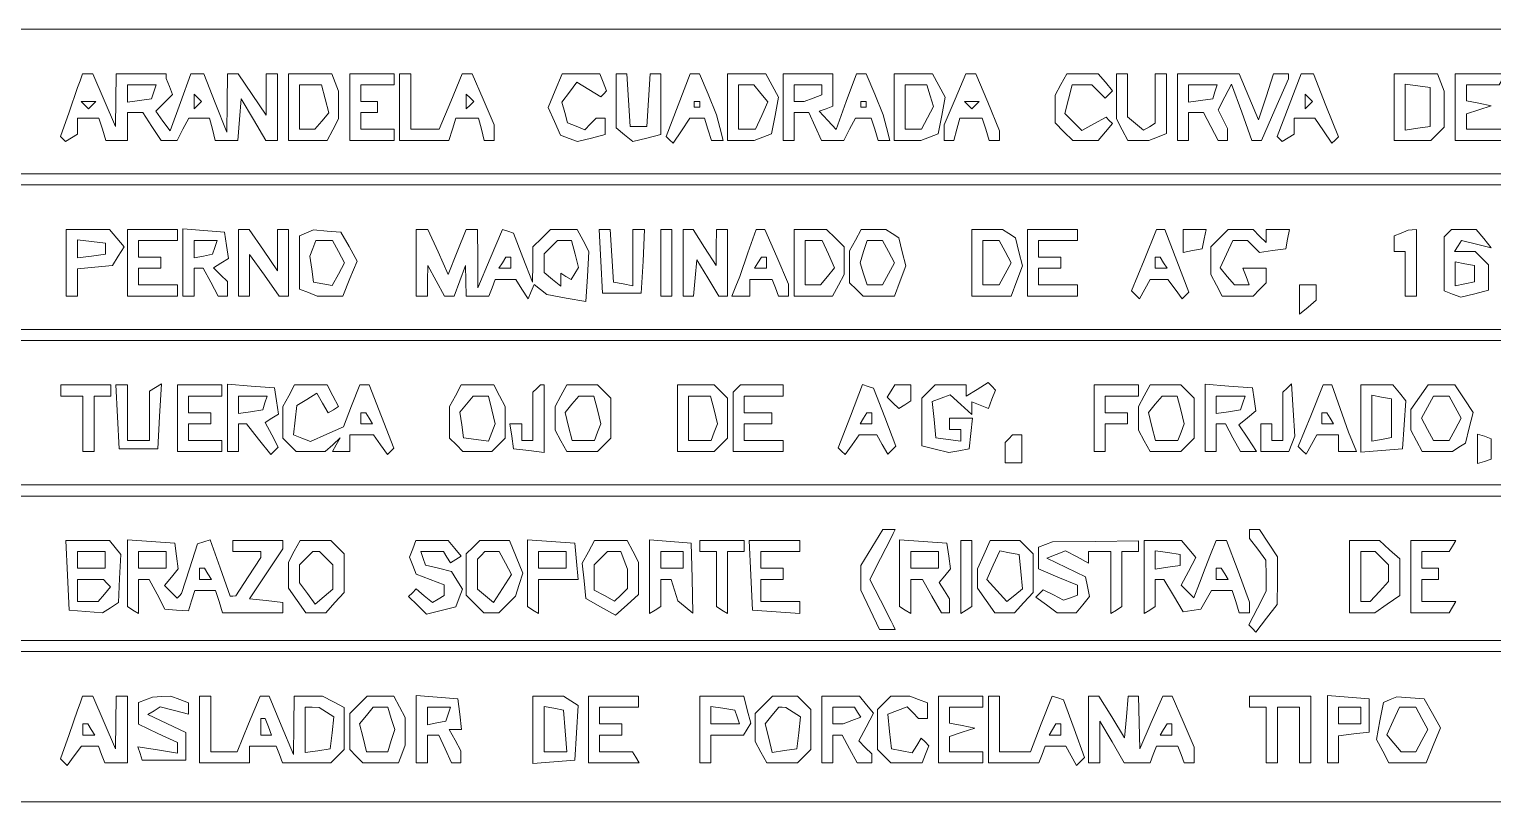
# Paper-space layout 'AN-05-DGE-020' of a CAD drawing. Header units: metres, sheet in millimetres. Extents: x 12 to 193, y 4 to 291.
# Drawn here: x 63.05 to 96.16, y 89.41 to 106.88 of the extents above; entities that cross this region are included whole.
import ezdxf

# ---------------------------------------------------------------- set-up
doc = ezdxf.new("R2010")
doc.units = ezdxf.units.M
doc.layers.add('DGE_CONTORNOS', color=7, linetype='Continuous', lineweight=0)
doc.layers.add('DGE_DATOS', color=7, linetype='Continuous', lineweight=0)

# ---------------------------------------------------------------- blocks, each defined once
blk = doc.blocks.new('LP_REF_DGE_MT_020')
at = {"layer": 'DGE_CONTORNOS'}
for points in [[(180.022, 105.244), (180.022, 103.61), (120.699, 103.61), (61.377, 103.61), (61.377, 105.244), (61.377, 106.878), (120.699, 106.878), (180.022, 106.878)], [(64.203, 105.715), (64.146, 105.558), (63.954, 105.004), (63.762, 104.451), (63.818, 104.395), (63.874, 104.339), (64.008, 104.422), (64.142, 104.505), (64.142, 104.686), (64.142, 104.867), (64.385, 104.867), (64.628, 104.867), (64.708, 104.615), (64.787, 104.364), (65.03, 104.364), (65.273, 104.364), (65.273, 104.678), (65.273, 104.993), (65.447, 104.993), (65.621, 104.993), (65.827, 104.678), (66.033, 104.364), (66.214, 104.364), (66.396, 104.364), (66.53, 104.615), (66.665, 104.867), (66.897, 104.867), (67.129, 104.867), (67.195, 104.615), (67.261, 104.364), (67.516, 104.364), (67.772, 104.364), (67.811, 104.835), (67.85, 105.307), (68.128, 104.835), (68.407, 104.364), (68.537, 104.364), (68.667, 104.364), (68.667, 105.118), (68.667, 105.872), (68.541, 105.872), (68.415, 105.872), (68.415, 105.403), (68.415, 104.934), (68.097, 105.403), (67.778, 105.872), (67.657, 105.872), (67.535, 105.872), (67.527, 105.212), (67.519, 104.553), (67.259, 105.212), (66.999, 105.872), (66.852, 105.872), (66.705, 105.872), (66.473, 105.225), (66.24, 104.578), (66.077, 104.801), (65.914, 105.023), (66.104, 105.213), (66.293, 105.402), (66.223, 105.585), (66.153, 105.767), (66.153, 105.82), (66.153, 105.872), (65.587, 105.872), (65.022, 105.872), (65.012, 105.275), (65.001, 104.678), (64.745, 105.275), (64.488, 105.872), (64.374, 105.872), (64.26, 105.872)], [(65.871, 105.464), (65.819, 105.307), (65.546, 105.267), (65.273, 105.226), (65.273, 105.424), (65.273, 105.621), (65.598, 105.621), (65.923, 105.621)], [(68.918, 105.118), (68.918, 104.364), (69.353, 104.364), (69.789, 104.364), (69.919, 104.607), (70.049, 104.85), (70.049, 105.162), (70.049, 105.475), (69.973, 105.673), (69.897, 105.872), (69.407, 105.872), (68.918, 105.872)], [(69.747, 105.305), (69.826, 104.989), (69.671, 104.802), (69.516, 104.615), (69.343, 104.615), (69.169, 104.615), (69.169, 105.118), (69.169, 105.621), (69.418, 105.621), (69.667, 105.621)], [(70.301, 105.118), (70.301, 104.364), (70.803, 104.364), (71.306, 104.364), (71.306, 104.49), (71.306, 104.615), (70.929, 104.615), (70.552, 104.615), (70.552, 104.804), (70.552, 104.993), (70.74, 104.993), (70.929, 104.993), (70.929, 105.118), (70.929, 105.244), (70.74, 105.244), (70.552, 105.244), (70.552, 105.432), (70.552, 105.621), (70.929, 105.621), (71.306, 105.621), (71.306, 105.747), (71.306, 105.872), (70.803, 105.872), (70.301, 105.872)], [(71.432, 105.118), (71.432, 104.364), (71.989, 104.364), (72.546, 104.364), (72.626, 104.615), (72.705, 104.867), (72.96, 104.867), (73.215, 104.867), (73.28, 104.615), (73.346, 104.364), (73.457, 104.364), (73.568, 104.364), (73.568, 104.542), (73.568, 104.72), (73.321, 105.296), (73.074, 105.872), (72.961, 105.872), (72.848, 105.872), (72.587, 105.244), (72.325, 104.615), (72.004, 104.615), (71.683, 104.615), (71.683, 105.244), (71.683, 105.872), (71.557, 105.872), (71.432, 105.872)], [(74.948, 105.49), (74.79, 105.107), (74.932, 104.795), (75.074, 104.483), (75.264, 104.41), (75.454, 104.337), (75.768, 104.416), (76.082, 104.495), (76.082, 104.681), (76.082, 104.867), (75.981, 104.867), (75.881, 104.867), (75.751, 104.737), (75.621, 104.607), (75.424, 104.683), (75.227, 104.759), (75.165, 104.995), (75.103, 105.232), (75.271, 105.458), (75.438, 105.684), (75.709, 105.518), (75.981, 105.352), (76.047, 105.418), (76.113, 105.484), (76.039, 105.678), (75.964, 105.872), (75.536, 105.872), (75.107, 105.872)], [(76.333, 105.259), (76.333, 104.646), (76.52, 104.491), (76.707, 104.336), (77.023, 104.415), (77.339, 104.495), (77.339, 105.183), (77.339, 105.872), (77.22, 105.872), (77.101, 105.872), (77.063, 105.275), (77.025, 104.678), (76.836, 104.678), (76.648, 104.678), (76.609, 105.275), (76.571, 105.872), (76.452, 105.872), (76.333, 105.872)], [(77.731, 105.163), (77.459, 104.453), (77.538, 104.377), (77.618, 104.301), (77.808, 104.584), (77.998, 104.867), (78.163, 104.867), (78.327, 104.867), (78.407, 104.615), (78.487, 104.364), (78.618, 104.364), (78.749, 104.364), (78.676, 104.654), (78.603, 104.944), (78.409, 105.408), (78.215, 105.872), (78.109, 105.872), (78.002, 105.872)], [(78.847, 105.118), (78.847, 104.364), (79.151, 104.364), (79.455, 104.364), (79.65, 104.439), (79.846, 104.514), (79.923, 104.929), (80.001, 105.343), (79.86, 105.608), (79.718, 105.872), (79.282, 105.872), (78.847, 105.872)], [(79.604, 105.429), (79.764, 105.236), (79.622, 104.926), (79.481, 104.615), (79.29, 104.615), (79.098, 104.615), (79.098, 105.118), (79.098, 105.621), (79.271, 105.621), (79.445, 105.621)], [(80.104, 105.118), (80.104, 104.364), (80.229, 104.364), (80.355, 104.364), (80.355, 104.678), (80.355, 104.993), (80.524, 104.993), (80.692, 104.993), (80.835, 104.678), (80.978, 104.364), (81.228, 104.364), (81.477, 104.364), (81.612, 104.615), (81.747, 104.867), (81.922, 104.867), (82.098, 104.867), (82.178, 104.615), (82.257, 104.364), (82.388, 104.364), (82.519, 104.364), (82.446, 104.654), (82.373, 104.944), (82.18, 105.408), (81.986, 105.872), (81.874, 105.872), (81.763, 105.872), (81.536, 105.242), (81.31, 104.612), (81.115, 104.818), (80.921, 105.023), (81.078, 105.081), (81.235, 105.139), (81.235, 105.506), (81.235, 105.872), (80.669, 105.872), (80.104, 105.872)], [(80.984, 105.509), (80.984, 105.396), (80.785, 105.32), (80.586, 105.244), (80.471, 105.244), (80.355, 105.244), (80.355, 105.432), (80.355, 105.621), (80.669, 105.621), (80.984, 105.621)], [(82.617, 105.118), (82.617, 104.364), (82.921, 104.364), (83.225, 104.364), (83.421, 104.439), (83.616, 104.514), (83.694, 104.929), (83.772, 105.343), (83.63, 105.608), (83.488, 105.872), (83.053, 105.872), (82.617, 105.872)], [(83.433, 105.374), (83.511, 105.128), (83.374, 104.872), (83.237, 104.615), (83.053, 104.615), (82.869, 104.615), (82.869, 105.118), (82.869, 105.621), (83.112, 105.621), (83.355, 105.621)], [(83.996, 105.296), (83.749, 104.72), (83.749, 104.542), (83.749, 104.364), (83.86, 104.364), (83.971, 104.364), (84.036, 104.615), (84.102, 104.867), (84.357, 104.867), (84.611, 104.867), (84.691, 104.615), (84.771, 104.364), (84.888, 104.364), (85.005, 104.364), (85.005, 104.473), (85.005, 104.582), (84.737, 105.227), (84.469, 105.872), (84.356, 105.872), (84.242, 105.872)], [(86.392, 105.629), (86.262, 105.386), (86.262, 105.073), (86.262, 104.759), (86.46, 104.562), (86.657, 104.364), (86.947, 104.364), (87.237, 104.364), (87.396, 104.556), (87.555, 104.747), (87.485, 104.817), (87.415, 104.887), (87.138, 104.739), (86.861, 104.591), (86.671, 104.781), (86.481, 104.971), (86.563, 105.296), (86.644, 105.621), (86.868, 105.621), (87.092, 105.621), (87.24, 105.472), (87.389, 105.323), (87.472, 105.406), (87.555, 105.489), (87.396, 105.681), (87.237, 105.872), (86.88, 105.872), (86.522, 105.872)], [(87.645, 105.361), (87.645, 104.85), (87.775, 104.607), (87.905, 104.364), (88.142, 104.364), (88.378, 104.364), (88.577, 104.44), (88.776, 104.517), (88.776, 105.194), (88.776, 105.872), (88.65, 105.872), (88.525, 105.872), (88.525, 105.314), (88.525, 104.756), (88.393, 104.675), (88.262, 104.594), (88.079, 104.746), (87.896, 104.898), (87.896, 105.385), (87.896, 105.872), (87.77, 105.872), (87.645, 105.872)], [(89.027, 105.118), (89.027, 104.364), (89.153, 104.364), (89.279, 104.364), (89.279, 104.678), (89.279, 104.993), (89.446, 104.993), (89.613, 104.993), (89.781, 104.678), (89.95, 104.364), (90.054, 104.364), (90.158, 104.364), (90.158, 104.498), (90.158, 104.632), (90.053, 104.844), (89.947, 105.055), (90.1, 105.347), (90.253, 105.638), (90.482, 105.001), (90.711, 104.364), (90.819, 104.364), (90.926, 104.364), (91.234, 105.059), (91.541, 105.754), (91.541, 105.813), (91.541, 105.872), (91.373, 105.872), (91.204, 105.872), (91.033, 105.353), (90.861, 104.833), (90.641, 105.353), (90.42, 105.872), (89.724, 105.872), (89.027, 105.872)], [(89.876, 105.464), (89.825, 105.307), (89.552, 105.267), (89.279, 105.226), (89.279, 105.424), (89.279, 105.621), (89.603, 105.621), (89.928, 105.621)], [(91.556, 105.163), (91.284, 104.453), (91.341, 104.396), (91.399, 104.339), (91.533, 104.422), (91.667, 104.505), (91.667, 104.686), (91.667, 104.867), (91.903, 104.867), (92.139, 104.867), (92.329, 104.584), (92.519, 104.301), (92.593, 104.372), (92.667, 104.443), (92.387, 105.157), (92.107, 105.872), (91.967, 105.872), (91.827, 105.872)], [(93.929, 105.118), (93.929, 104.364), (94.344, 104.364), (94.758, 104.364), (94.909, 104.515), (95.06, 104.666), (95.06, 105.07), (95.06, 105.475), (94.984, 105.673), (94.907, 105.872), (94.418, 105.872), (93.929, 105.872)], [(94.746, 105.118), (94.746, 104.678), (94.463, 104.638), (94.18, 104.598), (94.18, 105.118), (94.18, 105.638), (94.463, 105.598), (94.746, 105.558)], [(95.311, 105.118), (95.311, 104.364), (95.877, 104.364), (96.443, 104.364), (96.443, 104.49), (96.443, 104.615), (96.003, 104.615), (95.563, 104.615), (95.563, 104.789), (95.563, 104.963), (95.846, 105.057), (96.128, 105.15), (95.846, 105.206), (95.563, 105.261), (95.563, 105.441), (95.563, 105.621), (95.932, 105.621), (96.302, 105.621), (96.38, 105.747), (96.457, 105.872), (95.884, 105.872), (95.311, 105.872)], [(66.865, 105.16), (66.781, 105.076), (66.781, 105.244), (66.781, 105.411), (66.865, 105.328), (66.949, 105.244)], [(73.024, 105.16), (72.94, 105.076), (72.94, 105.244), (72.94, 105.411), (73.024, 105.328), (73.107, 105.244)], [(92.002, 105.16), (91.918, 105.076), (91.918, 105.244), (91.918, 105.411), (92.002, 105.328), (92.086, 105.244)], [(64.477, 105.16), (64.393, 105.076), (64.31, 105.16), (64.226, 105.244), (64.393, 105.244), (64.561, 105.244)], [(78.219, 105.181), (78.219, 105.118), (78.156, 105.118), (78.093, 105.118), (78.093, 105.181), (78.093, 105.244), (78.156, 105.244), (78.219, 105.244)], [(81.989, 105.181), (81.989, 105.118), (81.926, 105.118), (81.863, 105.118), (81.863, 105.181), (81.863, 105.244), (81.926, 105.244), (81.989, 105.244)], [(84.461, 105.16), (84.377, 105.076), (84.293, 105.16), (84.209, 105.244), (84.377, 105.244), (84.545, 105.244)], [(180.022, 101.725), (180.022, 100.091), (120.699, 100.091), (61.377, 100.091), (61.377, 101.725), (61.377, 103.359), (120.699, 103.359), (180.022, 103.359)], [(63.891, 101.599), (63.891, 100.845), (64.016, 100.845), (64.142, 100.845), (64.142, 101.151), (64.142, 101.458), (64.538, 101.497), (64.934, 101.536), (65.065, 101.746), (65.196, 101.955), (65.031, 102.154), (64.865, 102.353), (64.378, 102.353), (63.891, 102.353)], [(65.273, 101.599), (65.273, 100.845), (65.839, 100.845), (66.404, 100.845), (66.404, 100.971), (66.404, 101.096), (65.964, 101.096), (65.525, 101.096), (65.525, 101.285), (65.525, 101.473), (65.776, 101.473), (66.027, 101.473), (66.027, 101.599), (66.027, 101.725), (65.776, 101.725), (65.525, 101.725), (65.525, 101.913), (65.525, 102.102), (65.964, 102.102), (66.404, 102.102), (66.404, 102.228), (66.404, 102.353), (65.839, 102.353), (65.273, 102.353)], [(66.53, 101.607), (66.53, 100.845), (66.656, 100.845), (66.781, 100.845), (66.781, 101.159), (66.781, 101.473), (66.886, 101.473), (66.99, 101.473), (67.158, 101.159), (67.327, 100.845), (67.431, 100.845), (67.535, 100.845), (67.535, 101.008), (67.535, 101.172), (67.379, 101.328), (67.223, 101.484), (67.39, 101.587), (67.557, 101.69), (67.515, 101.99), (67.473, 102.29), (67.001, 102.329), (66.53, 102.368)], [(67.787, 101.599), (67.787, 100.845), (67.913, 100.845), (68.038, 100.845), (68.038, 101.315), (68.038, 101.785), (68.373, 101.315), (68.707, 100.845), (68.812, 100.845), (68.918, 100.845), (68.918, 101.599), (68.918, 102.353), (68.792, 102.353), (68.667, 102.353), (68.667, 101.884), (68.667, 101.415), (68.348, 101.884), (68.029, 102.353), (67.908, 102.353), (67.787, 102.353)], [(69.326, 102.273), (69.169, 102.207), (69.169, 101.602), (69.169, 100.998), (69.368, 100.921), (69.567, 100.845), (69.856, 100.845), (70.144, 100.845), (70.308, 101.239), (70.471, 101.634), (70.288, 101.962), (70.104, 102.29), (69.794, 102.315), (69.484, 102.339)], [(71.809, 101.599), (71.809, 100.845), (71.934, 100.845), (72.06, 100.845), (72.065, 101.191), (72.07, 101.536), (72.258, 101.191), (72.445, 100.845), (72.556, 100.845), (72.668, 100.845), (72.794, 101.191), (72.92, 101.536), (72.93, 101.191), (72.94, 100.845), (73.195, 100.845), (73.45, 100.845), (73.523, 101.034), (73.595, 101.222), (73.827, 101.222), (74.059, 101.222), (74.198, 101.002), (74.337, 100.782), (74.405, 100.945), (74.473, 101.107), (74.617, 100.992), (74.762, 100.878), (75.202, 100.799), (75.642, 100.72), (75.678, 101.284), (75.715, 101.849), (75.58, 102.101), (75.445, 102.353), (75.144, 102.353), (74.843, 102.353), (74.646, 102.156), (74.448, 101.958), (74.441, 101.559), (74.434, 101.159), (74.221, 101.714), (74.008, 102.27), (73.882, 102.311), (73.757, 102.353), (73.481, 101.693), (73.204, 101.034), (73.198, 101.693), (73.191, 102.353), (73.065, 102.353), (72.938, 102.353), (72.734, 101.843), (72.529, 101.332), (72.301, 101.843), (72.072, 102.353), (71.941, 102.353), (71.809, 102.353)], [(75.981, 101.631), (76.019, 100.908), (76.459, 100.908), (76.899, 100.908), (76.937, 101.631), (76.974, 102.353), (76.842, 102.353), (76.71, 102.353), (76.71, 101.716), (76.71, 101.078), (76.49, 101.12), (76.27, 101.162), (76.232, 101.757), (76.194, 102.353), (76.069, 102.353), (75.944, 102.353)], [(77.339, 101.599), (77.339, 100.845), (77.464, 100.845), (77.59, 100.845), (77.59, 101.599), (77.59, 102.353), (77.464, 102.353), (77.339, 102.353)], [(77.842, 101.599), (77.842, 100.845), (77.959, 100.845), (78.077, 100.845), (78.116, 101.254), (78.156, 101.662), (78.403, 101.254), (78.65, 100.845), (78.748, 100.845), (78.847, 100.845), (78.847, 101.599), (78.847, 102.353), (78.721, 102.353), (78.596, 102.353), (78.593, 101.945), (78.591, 101.536), (78.33, 101.945), (78.068, 102.353), (77.955, 102.353), (77.842, 102.353)], [(79.312, 101.819), (79.125, 101.285), (79.035, 101.065), (78.946, 100.845), (79.148, 100.845), (79.35, 100.845), (79.35, 101.034), (79.35, 101.222), (79.605, 101.222), (79.86, 101.222), (79.933, 101.034), (80.005, 100.845), (80.117, 100.845), (80.229, 100.845), (80.229, 100.979), (80.229, 101.113), (79.963, 101.733), (79.696, 102.353), (79.597, 102.353), (79.499, 102.353)], [(80.355, 101.599), (80.355, 100.845), (80.791, 100.845), (81.226, 100.845), (81.356, 101.088), (81.486, 101.331), (81.486, 101.645), (81.486, 101.958), (81.289, 102.156), (81.091, 102.353), (80.723, 102.353), (80.355, 102.353)], [(81.742, 102.11), (81.612, 101.867), (81.612, 101.507), (81.612, 101.147), (81.763, 100.996), (81.914, 100.845), (82.269, 100.845), (82.624, 100.845), (82.753, 101.186), (82.883, 101.527), (82.803, 101.844), (82.723, 102.162), (82.576, 102.256), (82.429, 102.349), (82.151, 102.351), (81.872, 102.353)], [(84.377, 101.599), (84.377, 100.845), (84.82, 100.845), (85.263, 100.845), (85.393, 101.186), (85.522, 101.527), (85.442, 101.844), (85.363, 102.162), (85.215, 102.256), (85.068, 102.349), (84.723, 102.351), (84.377, 102.353)], [(85.634, 101.599), (85.634, 100.845), (86.199, 100.845), (86.765, 100.845), (86.765, 100.971), (86.765, 101.096), (86.325, 101.096), (85.885, 101.096), (85.885, 101.285), (85.885, 101.473), (86.137, 101.473), (86.388, 101.473), (86.388, 101.599), (86.388, 101.725), (86.137, 101.725), (85.885, 101.725), (85.885, 101.913), (85.885, 102.102), (86.325, 102.102), (86.765, 102.102), (86.765, 102.228), (86.765, 102.353), (86.199, 102.353), (85.634, 102.353)], [(88.271, 101.657), (87.989, 100.962), (88.078, 100.873), (88.166, 100.784), (88.289, 101.003), (88.411, 101.222), (88.611, 101.222), (88.811, 101.222), (88.972, 101.002), (89.132, 100.783), (89.208, 100.858), (89.284, 100.934), (89.013, 101.644), (88.741, 102.353), (88.647, 102.353), (88.554, 102.353)], [(89.153, 102.093), (89.153, 101.832), (89.371, 101.874), (89.59, 101.916), (89.632, 102.135), (89.674, 102.353), (89.414, 102.353), (89.153, 102.353)], [(89.979, 102.156), (89.781, 101.958), (89.781, 101.645), (89.781, 101.331), (89.911, 101.088), (90.042, 100.845), (90.389, 100.845), (90.737, 100.845), (90.887, 100.996), (91.038, 101.147), (91.038, 101.31), (91.038, 101.473), (90.773, 101.473), (90.509, 101.473), (90.581, 101.285), (90.653, 101.096), (90.484, 101.096), (90.315, 101.096), (90.155, 101.289), (89.996, 101.481), (90.137, 101.791), (90.279, 102.102), (90.445, 102.102), (90.611, 102.102), (90.747, 101.966), (90.884, 101.829), (91.18, 101.871), (91.476, 101.913), (91.517, 102.133), (91.559, 102.353), (91.299, 102.353), (91.038, 102.353), (91.038, 102.202), (91.038, 102.052), (90.887, 102.202), (90.737, 102.353), (90.456, 102.353), (90.176, 102.353)], [(94.086, 102.27), (93.929, 102.207), (93.929, 102.029), (93.929, 101.851), (94.055, 101.851), (94.18, 101.851), (94.18, 101.348), (94.18, 100.845), (94.306, 100.845), (94.432, 100.845), (94.432, 101.599), (94.432, 102.353), (94.337, 102.343), (94.243, 102.333)], [(95.144, 102.269), (95.06, 102.186), (95.06, 101.574), (95.06, 100.963), (95.249, 100.89), (95.438, 100.818), (95.752, 100.897), (96.066, 100.976), (96.066, 101.262), (96.066, 101.549), (95.915, 101.7), (95.764, 101.851), (95.53, 101.851), (95.297, 101.851), (95.375, 101.977), (95.453, 102.103), (95.79, 102.019), (96.128, 101.935), (95.956, 102.144), (95.783, 102.353), (95.506, 102.353), (95.228, 102.353)], [(64.778, 101.913), (64.778, 101.788), (64.46, 101.748), (64.142, 101.708), (64.142, 101.913), (64.142, 102.119), (64.46, 102.079), (64.778, 102.039)], [(67.253, 101.945), (67.2, 101.788), (66.991, 101.747), (66.781, 101.706), (66.781, 101.904), (66.781, 102.102), (67.043, 102.102), (67.305, 102.102)], [(70.049, 101.851), (70.184, 101.599), (70.045, 101.34), (69.907, 101.081), (69.695, 101.122), (69.484, 101.162), (69.442, 101.453), (69.401, 101.743), (69.47, 101.923), (69.539, 102.102), (69.727, 102.102), (69.915, 102.102)], [(75.4, 101.795), (75.477, 101.488), (75.394, 101.353), (75.31, 101.218), (75.193, 101.29), (75.076, 101.363), (75.076, 101.214), (75.076, 101.066), (74.888, 101.222), (74.699, 101.379), (74.699, 101.589), (74.699, 101.8), (74.85, 101.951), (75.001, 102.102), (75.162, 102.102), (75.323, 102.102)], [(81.13, 101.791), (81.272, 101.481), (81.112, 101.289), (80.953, 101.096), (80.78, 101.096), (80.607, 101.096), (80.607, 101.599), (80.607, 102.102), (80.798, 102.102), (80.989, 102.102)], [(82.492, 101.851), (82.626, 101.599), (82.492, 101.348), (82.357, 101.096), (82.182, 101.096), (82.006, 101.096), (81.926, 101.348), (81.846, 101.599), (81.926, 101.851), (82.006, 102.102), (82.182, 102.102), (82.357, 102.102)], [(85.131, 101.851), (85.266, 101.599), (85.131, 101.348), (84.997, 101.096), (84.812, 101.096), (84.628, 101.096), (84.628, 101.599), (84.628, 102.102), (84.812, 102.102), (84.997, 102.102)], [(73.945, 101.599), (73.945, 101.473), (73.812, 101.473), (73.679, 101.473), (73.757, 101.599), (73.834, 101.725), (73.89, 101.725), (73.945, 101.725)], [(79.727, 101.599), (79.727, 101.473), (79.594, 101.473), (79.461, 101.473), (79.538, 101.599), (79.616, 101.725), (79.671, 101.725), (79.727, 101.725)], [(88.713, 101.599), (88.791, 101.473), (88.658, 101.473), (88.525, 101.473), (88.525, 101.599), (88.525, 101.725), (88.58, 101.725), (88.635, 101.725)], [(95.751, 101.348), (95.751, 101.163), (95.531, 101.12), (95.311, 101.078), (95.311, 101.348), (95.311, 101.618), (95.531, 101.575), (95.751, 101.533)], [(91.792, 100.767), (91.792, 100.437), (91.981, 100.594), (92.169, 100.75), (92.169, 100.923), (92.169, 101.096), (91.981, 101.096), (91.792, 101.096)], [(180.022, 98.206), (180.022, 96.572), (120.699, 96.572), (61.377, 96.572), (61.377, 98.206), (61.377, 99.84), (120.699, 99.84), (180.022, 99.84)], [(63.765, 98.709), (63.765, 98.583), (64.016, 98.583), (64.268, 98.583), (64.268, 97.954), (64.268, 97.326), (64.393, 97.326), (64.519, 97.326), (64.519, 97.954), (64.519, 98.583), (64.708, 98.583), (64.896, 98.583), (64.896, 98.709), (64.896, 98.834), (64.331, 98.834), (63.765, 98.834)], [(65.047, 98.112), (65.085, 97.389), (65.525, 97.389), (65.964, 97.389), (66.002, 98.123), (66.041, 98.857), (65.908, 98.775), (65.776, 98.694), (65.776, 98.136), (65.776, 97.577), (65.525, 97.577), (65.273, 97.577), (65.273, 98.206), (65.273, 98.834), (65.141, 98.834), (65.009, 98.834)], [(66.404, 98.08), (66.404, 97.326), (66.907, 97.326), (67.41, 97.326), (67.41, 97.452), (67.41, 97.577), (67.033, 97.577), (66.656, 97.577), (66.656, 97.766), (66.656, 97.954), (66.907, 97.954), (67.158, 97.954), (67.158, 98.08), (67.158, 98.206), (66.907, 98.206), (66.656, 98.206), (66.656, 98.394), (66.656, 98.583), (67.033, 98.583), (67.41, 98.583), (67.41, 98.709), (67.41, 98.834), (66.907, 98.834), (66.404, 98.834)], [(67.535, 98.087), (67.535, 97.326), (67.661, 97.326), (67.787, 97.326), (67.787, 97.64), (67.787, 97.954), (67.876, 97.954), (67.966, 97.954), (68.242, 97.609), (68.518, 97.263), (68.603, 97.347), (68.687, 97.43), (68.538, 97.708), (68.389, 97.986), (68.539, 98.079), (68.689, 98.171), (68.646, 98.471), (68.604, 98.771), (68.07, 98.81), (67.535, 98.849)], [(68.922, 98.591), (68.792, 98.348), (68.792, 97.988), (68.792, 97.628), (68.943, 97.477), (69.094, 97.326), (69.421, 97.326), (69.748, 97.326), (69.917, 97.483), (70.086, 97.64), (69.997, 97.483), (69.909, 97.326), (70.105, 97.326), (70.301, 97.326), (70.301, 97.515), (70.301, 97.703), (70.569, 97.703), (70.838, 97.703), (70.999, 97.483), (71.16, 97.264), (71.231, 97.334), (71.301, 97.405), (71.021, 98.119), (70.74, 98.834), (70.636, 98.834), (70.532, 98.834), (70.345, 98.358), (70.158, 97.883), (69.786, 97.718), (69.414, 97.553), (69.22, 97.627), (69.027, 97.702), (69.067, 98.035), (69.107, 98.369), (69.333, 98.507), (69.56, 98.646), (69.687, 98.423), (69.813, 98.201), (69.932, 98.274), (70.05, 98.347), (69.919, 98.591), (69.789, 98.834), (69.421, 98.834), (69.053, 98.834)], [(72.693, 98.591), (72.563, 98.348), (72.563, 97.988), (72.563, 97.628), (72.714, 97.477), (72.864, 97.326), (73.191, 97.326), (73.518, 97.326), (73.669, 97.477), (73.82, 97.628), (73.82, 97.988), (73.82, 98.348), (73.69, 98.591), (73.559, 98.834), (73.191, 98.834), (72.823, 98.834)], [(74.532, 98.75), (74.448, 98.667), (74.448, 98.122), (74.448, 97.577), (74.322, 97.577), (74.197, 97.577), (74.197, 97.766), (74.197, 97.954), (74.062, 97.954), (73.928, 97.954), (73.968, 97.672), (74.008, 97.389), (74.354, 97.349), (74.699, 97.309), (74.699, 98.072), (74.699, 98.834), (74.658, 98.834), (74.616, 98.834)], [(75.081, 98.591), (74.951, 98.348), (74.951, 98.08), (74.951, 97.812), (75.081, 97.569), (75.211, 97.326), (75.558, 97.326), (75.906, 97.326), (76.057, 97.477), (76.208, 97.628), (76.208, 98.08), (76.208, 98.533), (76.057, 98.683), (75.906, 98.834), (75.558, 98.834), (75.211, 98.834)], [(77.716, 98.08), (77.716, 97.326), (78.131, 97.326), (78.545, 97.326), (78.696, 97.477), (78.847, 97.628), (78.847, 98.08), (78.847, 98.533), (78.696, 98.683), (78.545, 98.834), (78.131, 98.834), (77.716, 98.834)], [(79.056, 98.75), (78.973, 98.667), (78.973, 97.996), (78.973, 97.326), (79.538, 97.326), (80.104, 97.326), (80.104, 97.452), (80.104, 97.577), (79.664, 97.577), (79.224, 97.577), (79.224, 97.766), (79.224, 97.954), (79.538, 97.954), (79.852, 97.954), (79.852, 98.08), (79.852, 98.206), (79.538, 98.206), (79.224, 98.206), (79.224, 98.394), (79.224, 98.583), (79.664, 98.583), (80.104, 98.583), (80.104, 98.709), (80.104, 98.834), (79.622, 98.834), (79.14, 98.834)], [(81.628, 98.129), (81.355, 97.415), (81.431, 97.339), (81.507, 97.264), (81.668, 97.483), (81.828, 97.703), (82.028, 97.703), (82.228, 97.703), (82.35, 97.484), (82.473, 97.265), (82.563, 97.356), (82.653, 97.446), (82.404, 98.102), (82.155, 98.758), (82.028, 98.8), (81.901, 98.843)], [(82.548, 98.698), (82.463, 98.561), (82.592, 98.432), (82.721, 98.303), (82.858, 98.388), (82.995, 98.472), (82.995, 98.653), (82.995, 98.834), (82.813, 98.834), (82.632, 98.834)], [(83.397, 98.683), (83.246, 98.533), (83.246, 97.995), (83.246, 97.457), (83.55, 97.38), (83.854, 97.304), (84.084, 97.347), (84.314, 97.391), (84.354, 97.736), (84.394, 98.08), (84.134, 98.08), (83.874, 98.08), (83.874, 97.954), (83.874, 97.829), (84, 97.829), (84.126, 97.829), (84.126, 97.694), (84.126, 97.56), (83.843, 97.6), (83.56, 97.64), (83.521, 98.05), (83.481, 98.459), (83.682, 98.536), (83.884, 98.613), (84.13, 98.39), (84.377, 98.167), (84.377, 98.308), (84.377, 98.449), (84.564, 98.377), (84.752, 98.305), (84.831, 98.512), (84.911, 98.719), (84.827, 98.803), (84.743, 98.888), (84.497, 98.734), (84.251, 98.581), (84.251, 98.707), (84.251, 98.834), (83.899, 98.834), (83.548, 98.834)], [(87.142, 98.08), (87.142, 97.326), (87.268, 97.326), (87.393, 97.326), (87.393, 97.64), (87.393, 97.954), (87.645, 97.954), (87.896, 97.954), (87.896, 98.08), (87.896, 98.206), (87.645, 98.206), (87.393, 98.206), (87.393, 98.394), (87.393, 98.583), (87.77, 98.583), (88.148, 98.583), (88.148, 98.709), (88.148, 98.834), (87.645, 98.834), (87.142, 98.834)], [(88.278, 98.591), (88.148, 98.348), (88.148, 98.08), (88.148, 97.812), (88.278, 97.569), (88.408, 97.326), (88.755, 97.326), (89.103, 97.326), (89.254, 97.477), (89.404, 97.628), (89.404, 98.08), (89.404, 98.533), (89.254, 98.683), (89.103, 98.834), (88.755, 98.834), (88.408, 98.834)], [(89.656, 98.087), (89.656, 97.326), (89.781, 97.326), (89.907, 97.326), (89.907, 97.64), (89.907, 97.954), (90.012, 97.954), (90.116, 97.954), (90.284, 97.64), (90.452, 97.326), (90.634, 97.326), (90.816, 97.326), (90.617, 97.629), (90.419, 97.931), (90.609, 98.089), (90.799, 98.247), (90.761, 98.509), (90.724, 98.771), (90.19, 98.81), (89.656, 98.849)], [(91.51, 98.762), (91.415, 98.667), (91.415, 98.122), (91.415, 97.577), (91.29, 97.577), (91.164, 97.577), (91.164, 97.766), (91.164, 97.954), (91.038, 97.954), (90.913, 97.954), (90.913, 97.64), (90.913, 97.326), (91.231, 97.326), (91.549, 97.326), (91.615, 97.499), (91.682, 97.672), (91.643, 98.265), (91.604, 98.858)], [(92.042, 98.138), (91.759, 97.443), (91.848, 97.354), (91.937, 97.265), (92.059, 97.484), (92.182, 97.703), (92.427, 97.703), (92.672, 97.703), (92.672, 97.515), (92.672, 97.326), (92.874, 97.326), (93.076, 97.326), (92.986, 97.546), (92.897, 97.766), (92.71, 98.3), (92.523, 98.834), (92.424, 98.834), (92.324, 98.834)], [(93.175, 98.073), (93.175, 97.311), (93.646, 97.35), (94.117, 97.389), (94.157, 97.932), (94.196, 98.476), (94.047, 98.655), (93.898, 98.834), (93.536, 98.834), (93.175, 98.834)], [(94.502, 98.555), (94.306, 98.276), (94.306, 98.044), (94.306, 97.812), (94.436, 97.569), (94.566, 97.326), (94.907, 97.328), (95.249, 97.33), (95.396, 97.424), (95.543, 97.517), (95.63, 97.862), (95.716, 98.208), (95.511, 98.521), (95.306, 98.834), (95.001, 98.834), (94.697, 98.834)], [(68.384, 98.426), (68.333, 98.269), (68.06, 98.229), (67.787, 98.188), (67.787, 98.386), (67.787, 98.583), (68.112, 98.583), (68.436, 98.583)], [(73.517, 98.269), (73.595, 97.955), (73.52, 97.757), (73.444, 97.56), (73.16, 97.6), (72.877, 97.64), (72.836, 97.93), (72.795, 98.22), (72.946, 98.401), (73.096, 98.583), (73.267, 98.583), (73.438, 98.583)], [(75.905, 98.269), (75.983, 97.955), (75.911, 97.766), (75.838, 97.577), (75.586, 97.577), (75.333, 97.577), (75.253, 97.893), (75.174, 98.209), (75.329, 98.396), (75.484, 98.583), (75.655, 98.583), (75.826, 98.583)], [(78.544, 98.269), (78.623, 97.955), (78.55, 97.766), (78.478, 97.577), (78.222, 97.577), (77.967, 97.577), (77.967, 98.08), (77.967, 98.583), (78.216, 98.583), (78.465, 98.583)], [(89.101, 98.269), (89.18, 97.955), (89.108, 97.766), (89.035, 97.577), (88.782, 97.577), (88.529, 97.577), (88.45, 97.893), (88.371, 98.209), (88.526, 98.396), (88.681, 98.583), (88.852, 98.583), (89.022, 98.583)], [(90.505, 98.426), (90.453, 98.269), (90.18, 98.229), (89.907, 98.188), (89.907, 98.386), (89.907, 98.583), (90.232, 98.583), (90.556, 98.583)], [(93.866, 98.08), (93.866, 97.644), (93.646, 97.601), (93.426, 97.559), (93.426, 98.08), (93.426, 98.601), (93.646, 98.559), (93.866, 98.517)], [(95.311, 98.332), (95.446, 98.08), (95.311, 97.829), (95.177, 97.577), (94.997, 97.577), (94.818, 97.577), (94.683, 97.829), (94.548, 98.08), (94.683, 98.332), (94.818, 98.583), (94.997, 98.583), (95.177, 98.583)], [(70.74, 98.08), (70.818, 97.954), (70.685, 97.954), (70.552, 97.954), (70.552, 98.08), (70.552, 98.206), (70.607, 98.206), (70.663, 98.206)], [(82.115, 98.08), (82.115, 97.954), (81.982, 97.954), (81.849, 97.954), (81.926, 98.08), (82.004, 98.206), (82.059, 98.206), (82.115, 98.206)], [(92.484, 98.08), (92.561, 97.954), (92.428, 97.954), (92.295, 97.954), (92.295, 98.08), (92.295, 98.206), (92.35, 98.206), (92.406, 98.206)], [(85.215, 97.619), (85.131, 97.536), (85.131, 97.305), (85.131, 97.075), (85.32, 97.075), (85.508, 97.075), (85.508, 97.389), (85.508, 97.703), (85.403, 97.703), (85.299, 97.703)], [(95.814, 97.389), (95.814, 97.054), (95.971, 97.106), (96.128, 97.159), (96.128, 97.389), (96.128, 97.619), (95.971, 97.672), (95.814, 97.724)], [(180.022, 94.687), (180.022, 93.053), (120.699, 93.053), (61.377, 93.053), (61.377, 94.687), (61.377, 96.321), (120.699, 96.321), (180.022, 96.321)], [(82.113, 95.158), (81.864, 94.75), (81.864, 94.471), (81.863, 94.193), (82.075, 93.748), (82.287, 93.304), (82.463, 93.304), (82.638, 93.304), (82.593, 93.399), (82.548, 93.493), (82.308, 93.964), (82.068, 94.435), (82.308, 94.907), (82.548, 95.378), (82.593, 95.472), (82.638, 95.567), (82.5, 95.567), (82.362, 95.567)], [(90.661, 95.465), (90.661, 95.363), (90.846, 95.119), (91.03, 94.875), (91.034, 94.523), (91.038, 94.172), (90.84, 93.789), (90.643, 93.407), (90.723, 93.326), (90.804, 93.245), (91.044, 93.558), (91.284, 93.87), (91.287, 94.408), (91.29, 94.947), (91.087, 95.257), (90.884, 95.567), (90.772, 95.567), (90.661, 95.567)], [(63.916, 94.53), (63.954, 93.744), (64.331, 93.711), (64.708, 93.679), (64.888, 93.796), (65.069, 93.914), (65.097, 94.457), (65.125, 95.001), (64.995, 95.158), (64.865, 95.315), (64.372, 95.315), (63.879, 95.315)], [(64.77, 94.875), (64.77, 94.687), (64.456, 94.687), (64.142, 94.687), (64.142, 94.875), (64.142, 95.064), (64.456, 95.064), (64.77, 95.064)], [(65.273, 94.576), (65.273, 93.822), (65.399, 93.744), (65.525, 93.667), (65.525, 94.051), (65.525, 94.435), (65.646, 94.435), (65.768, 94.435), (65.944, 94.099), (66.12, 93.763), (66.386, 93.743), (66.652, 93.724), (66.725, 93.954), (66.798, 94.184), (67.033, 94.184), (67.267, 94.184), (67.347, 93.933), (67.427, 93.681), (68.11, 93.681), (68.792, 93.681), (68.792, 93.799), (68.792, 93.917), (68.415, 93.956), (68.038, 93.996), (68.415, 94.561), (68.791, 95.127), (68.792, 95.221), (68.792, 95.315), (68.227, 95.315), (67.661, 95.315), (67.661, 95.19), (67.661, 95.064), (67.975, 95.064), (68.29, 95.064), (68.29, 94.999), (68.29, 94.935), (68.007, 94.498), (67.724, 94.062), (67.659, 94.06), (67.594, 94.058), (67.369, 94.695), (67.143, 95.331), (67.001, 95.284), (66.86, 95.237), (66.678, 94.679), (66.496, 94.121), (66.448, 94.067), (66.4, 94.012), (66.257, 94.156), (66.113, 94.299), (66.269, 94.486), (66.424, 94.673), (66.383, 94.963), (66.342, 95.252), (65.807, 95.291), (65.273, 95.33)], [(66.153, 94.875), (66.153, 94.687), (65.839, 94.687), (65.525, 94.687), (65.525, 94.875), (65.525, 95.064), (65.839, 95.064), (66.153, 95.064)], [(69.048, 95.072), (68.918, 94.829), (68.918, 94.535), (68.918, 94.24), (69.114, 93.961), (69.309, 93.681), (69.534, 93.681), (69.759, 93.681), (69.967, 93.911), (70.175, 94.141), (70.175, 94.577), (70.175, 95.014), (70.024, 95.164), (69.873, 95.315), (69.526, 95.315), (69.178, 95.315)], [(69.773, 94.913), (69.923, 94.762), (69.923, 94.489), (69.923, 94.215), (69.721, 94.047), (69.519, 93.879), (69.344, 94.119), (69.169, 94.358), (69.169, 94.56), (69.169, 94.762), (69.32, 94.913), (69.471, 95.064), (69.546, 95.064), (69.622, 95.064)], [(71.728, 95.127), (71.656, 94.938), (71.729, 94.748), (71.802, 94.557), (72.12, 94.437), (72.437, 94.316), (72.437, 94.195), (72.437, 94.073), (72.306, 93.992), (72.175, 93.911), (71.989, 94.066), (71.803, 94.22), (71.719, 94.136), (71.635, 94.052), (71.837, 93.851), (72.039, 93.649), (72.369, 93.732), (72.699, 93.815), (72.777, 94.016), (72.854, 94.218), (72.728, 94.418), (72.602, 94.618), (72.309, 94.687), (72.016, 94.757), (71.965, 94.91), (71.913, 95.064), (72.168, 95.064), (72.422, 95.064), (72.501, 94.936), (72.58, 94.808), (72.703, 94.884), (72.826, 94.961), (72.679, 95.138), (72.532, 95.315), (72.166, 95.315), (71.801, 95.315)], [(73.091, 95.164), (72.94, 95.014), (72.94, 94.545), (72.94, 94.076), (73.137, 93.879), (73.335, 93.681), (73.505, 93.681), (73.676, 93.681), (73.865, 93.871), (74.055, 94.06), (74.137, 94.32), (74.22, 94.58), (74.067, 94.947), (73.915, 95.315), (73.578, 95.315), (73.242, 95.315)], [(73.824, 94.804), (73.963, 94.544), (73.757, 94.23), (73.551, 93.916), (73.371, 94.065), (73.191, 94.215), (73.191, 94.556), (73.191, 94.896), (73.275, 94.98), (73.359, 95.064), (73.522, 95.064), (73.685, 95.064)], [(74.322, 94.576), (74.322, 93.822), (74.448, 93.744), (74.574, 93.667), (74.574, 94.051), (74.574, 94.435), (75.022, 94.435), (75.469, 94.435), (75.43, 94.844), (75.391, 95.252), (74.857, 95.291), (74.322, 95.33)], [(75.202, 94.875), (75.202, 94.687), (74.888, 94.687), (74.574, 94.687), (74.574, 94.875), (74.574, 95.064), (74.888, 95.064), (75.202, 95.064)], [(75.702, 95.058), (75.564, 94.801), (75.603, 94.402), (75.642, 94.003), (75.979, 93.815), (76.316, 93.627), (76.576, 93.862), (76.836, 94.097), (76.836, 94.463), (76.836, 94.829), (76.706, 95.072), (76.576, 95.315), (76.208, 95.315), (75.839, 95.315)], [(76.508, 94.865), (76.585, 94.666), (76.585, 94.45), (76.585, 94.234), (76.44, 94.089), (76.295, 93.945), (76.063, 94.069), (75.831, 94.193), (75.831, 94.478), (75.831, 94.762), (75.981, 94.913), (76.132, 95.064), (76.282, 95.064), (76.432, 95.064)], [(77.087, 94.498), (77.087, 93.667), (77.213, 93.744), (77.339, 93.822), (77.339, 94.129), (77.339, 94.435), (77.456, 94.435), (77.573, 94.435), (77.649, 94.195), (77.726, 93.955), (77.894, 93.816), (78.063, 93.676), (78.046, 94.464), (78.03, 95.252), (77.559, 95.291), (77.087, 95.33)], [(77.842, 94.875), (77.842, 94.687), (77.59, 94.687), (77.339, 94.687), (77.339, 94.875), (77.339, 95.064), (77.59, 95.064), (77.842, 95.064)], [(78.219, 95.19), (78.219, 95.064), (78.407, 95.064), (78.596, 95.064), (78.596, 94.443), (78.596, 93.822), (78.721, 93.744), (78.847, 93.667), (78.847, 94.365), (78.847, 95.064), (79.035, 95.064), (79.224, 95.064), (79.224, 95.19), (79.224, 95.315), (78.721, 95.315), (78.219, 95.315)], [(79.375, 94.53), (79.413, 93.744), (79.947, 93.706), (80.481, 93.667), (80.481, 93.8), (80.481, 93.933), (80.041, 93.933), (79.601, 93.933), (79.601, 94.184), (79.601, 94.435), (79.852, 94.435), (80.104, 94.435), (80.104, 94.561), (80.104, 94.687), (79.852, 94.687), (79.601, 94.687), (79.601, 94.875), (79.601, 95.064), (80.041, 95.064), (80.481, 95.064), (80.481, 95.19), (80.481, 95.315), (79.909, 95.315), (79.338, 95.315)], [(82.743, 94.576), (82.743, 93.822), (82.869, 93.744), (82.995, 93.667), (82.995, 94.051), (82.995, 94.435), (83.126, 94.435), (83.258, 94.435), (83.472, 94.059), (83.686, 93.683), (83.78, 93.682), (83.874, 93.681), (83.872, 93.838), (83.87, 93.996), (83.754, 94.18), (83.637, 94.364), (83.765, 94.519), (83.894, 94.673), (83.853, 94.963), (83.811, 95.252), (83.277, 95.291), (82.743, 95.33)], [(83.623, 94.875), (83.623, 94.687), (83.309, 94.687), (82.995, 94.687), (82.995, 94.875), (82.995, 95.064), (83.309, 95.064), (83.623, 95.064)], [(84.126, 94.491), (84.126, 93.667), (84.251, 93.744), (84.377, 93.822), (84.377, 94.569), (84.377, 95.315), (84.251, 95.315), (84.126, 95.315)], [(84.649, 94.995), (84.503, 94.675), (84.503, 94.458), (84.503, 94.24), (84.698, 93.961), (84.894, 93.681), (85.119, 93.681), (85.344, 93.681), (85.552, 93.911), (85.76, 94.141), (85.76, 94.577), (85.76, 95.014), (85.609, 95.164), (85.458, 95.315), (85.126, 95.315), (84.794, 95.315)], [(85.483, 94.612), (85.521, 94.226), (85.345, 94.08), (85.169, 93.934), (84.942, 94.185), (84.714, 94.436), (84.861, 94.759), (85.008, 95.082), (85.227, 95.04), (85.445, 94.999)], [(86.042, 95.227), (85.885, 95.169), (85.885, 94.921), (85.885, 94.674), (86.325, 94.49), (86.765, 94.306), (86.765, 94.193), (86.765, 94.079), (86.608, 94.023), (86.451, 93.967), (86.22, 94.086), (85.989, 94.204), (85.906, 94.121), (85.823, 94.038), (86.067, 93.86), (86.31, 93.681), (86.522, 93.681), (86.734, 93.681), (86.886, 93.864), (87.037, 94.046), (86.994, 94.272), (86.95, 94.497), (86.512, 94.707), (86.074, 94.917), (86.284, 95), (86.494, 95.083), (86.755, 94.943), (87.016, 94.804), (87.016, 94.934), (87.016, 95.064), (87.268, 95.064), (87.519, 95.064), (87.519, 94.365), (87.519, 93.667), (87.645, 93.744), (87.77, 93.822), (87.77, 94.443), (87.77, 95.064), (87.959, 95.064), (88.148, 95.064), (88.148, 95.186), (88.148, 95.309), (87.173, 95.297), (86.199, 95.285)], [(88.273, 94.491), (88.273, 93.667), (88.399, 93.744), (88.525, 93.822), (88.525, 94.129), (88.525, 94.435), (88.623, 94.435), (88.722, 94.435), (88.938, 94.07), (89.154, 93.704), (89.356, 93.733), (89.558, 93.763), (89.676, 93.974), (89.794, 94.184), (90.031, 94.184), (90.267, 94.184), (90.347, 93.933), (90.427, 93.681), (90.544, 93.681), (90.661, 93.681), (90.661, 93.802), (90.661, 93.923), (90.401, 94.619), (90.14, 95.315), (90.021, 95.315), (89.901, 95.315), (89.778, 95.001), (89.656, 94.687), (89.525, 94.352), (89.395, 94.018), (89.251, 94.161), (89.108, 94.305), (89.275, 94.617), (89.442, 94.93), (89.282, 95.122), (89.122, 95.315), (88.698, 95.315), (88.273, 95.315)], [(89.09, 94.875), (89.09, 94.75), (88.807, 94.71), (88.525, 94.669), (88.525, 94.875), (88.525, 95.081), (88.807, 95.041), (89.09, 95.001)], [(92.923, 94.498), (92.923, 93.681), (93.21, 93.681), (93.496, 93.681), (93.775, 93.877), (94.055, 94.073), (94.055, 94.486), (94.055, 94.899), (93.825, 95.107), (93.595, 95.315), (93.259, 95.315), (92.923, 95.315)], [(93.652, 94.913), (93.803, 94.762), (93.803, 94.577), (93.803, 94.392), (93.595, 94.163), (93.387, 93.933), (93.281, 93.933), (93.175, 93.933), (93.175, 94.498), (93.175, 95.064), (93.338, 95.064), (93.502, 95.064)], [(94.306, 94.498), (94.306, 93.681), (94.738, 93.681), (95.171, 93.681), (95.249, 93.807), (95.326, 93.933), (94.942, 93.933), (94.557, 93.933), (94.557, 94.184), (94.557, 94.435), (94.746, 94.435), (94.934, 94.435), (94.934, 94.561), (94.934, 94.687), (94.746, 94.687), (94.557, 94.687), (94.557, 94.875), (94.557, 95.064), (94.864, 95.064), (95.171, 95.064), (95.249, 95.19), (95.326, 95.315), (94.816, 95.315), (94.306, 95.315)], [(67.096, 94.561), (67.173, 94.435), (67.04, 94.435), (66.907, 94.435), (66.907, 94.561), (66.907, 94.687), (66.963, 94.687), (67.018, 94.687)], [(90.096, 94.561), (90.173, 94.435), (90.04, 94.435), (89.907, 94.435), (89.907, 94.561), (89.907, 94.687), (89.962, 94.687), (90.018, 94.687)], [(64.811, 94.353), (64.894, 94.27), (64.754, 94.101), (64.614, 93.933), (64.378, 93.933), (64.142, 93.933), (64.142, 94.184), (64.142, 94.435), (64.435, 94.435), (64.729, 94.435)], [(180.022, 91.105), (180.022, 89.408), (120.699, 89.408), (61.377, 89.408), (61.377, 91.105), (61.377, 92.802), (120.699, 92.802), (180.022, 92.802)], [(64.203, 91.639), (64.146, 91.482), (63.954, 90.928), (63.762, 90.375), (63.837, 90.3), (63.911, 90.226), (64.072, 90.445), (64.233, 90.665), (64.425, 90.665), (64.618, 90.665), (64.69, 90.477), (64.763, 90.288), (65.018, 90.288), (65.273, 90.288), (65.273, 91.042), (65.273, 91.796), (65.148, 91.796), (65.022, 91.796), (65.012, 91.199), (65.001, 90.602), (64.745, 91.199), (64.488, 91.796), (64.374, 91.796), (64.26, 91.796)], [(65.682, 91.713), (65.525, 91.65), (65.525, 91.407), (65.525, 91.164), (65.964, 90.954), (66.404, 90.744), (66.404, 90.625), (66.404, 90.507), (65.956, 90.579), (65.508, 90.652), (65.558, 90.501), (65.608, 90.351), (66.101, 90.351), (66.593, 90.351), (66.593, 90.664), (66.593, 90.977), (66.165, 91.179), (65.738, 91.381), (65.877, 91.467), (66.016, 91.553), (66.336, 91.472), (66.656, 91.392), (66.656, 91.518), (66.656, 91.644), (66.457, 91.72), (66.258, 91.796), (66.048, 91.786), (65.839, 91.776)], [(66.907, 91.042), (66.907, 90.288), (67.473, 90.288), (68.038, 90.288), (68.038, 90.477), (68.038, 90.665), (68.339, 90.665), (68.64, 90.665), (68.712, 90.477), (68.784, 90.288), (69.329, 90.288), (69.873, 90.288), (70.024, 90.439), (70.175, 90.59), (70.175, 91.063), (70.175, 91.536), (69.932, 91.666), (69.689, 91.796), (69.366, 91.796), (69.044, 91.796), (69.037, 91.136), (69.03, 90.477), (68.754, 91.136), (68.478, 91.796), (68.377, 91.796), (68.276, 91.796), (68.015, 91.168), (67.753, 90.539), (67.456, 90.539), (67.158, 90.539), (67.158, 91.168), (67.158, 91.796), (67.033, 91.796), (66.907, 91.796)], [(70.498, 91.599), (70.301, 91.401), (70.301, 90.995), (70.301, 90.59), (70.451, 90.439), (70.602, 90.288), (71.003, 90.288), (71.405, 90.288), (71.481, 90.487), (71.557, 90.686), (71.557, 90.998), (71.557, 91.31), (71.427, 91.553), (71.297, 91.796), (70.996, 91.796), (70.696, 91.796)], [(71.809, 91.05), (71.809, 90.288), (71.934, 90.288), (72.06, 90.288), (72.06, 90.602), (72.06, 90.916), (72.188, 90.916), (72.317, 90.916), (72.46, 90.602), (72.603, 90.288), (72.709, 90.288), (72.814, 90.288), (72.814, 90.422), (72.814, 90.556), (72.684, 90.799), (72.554, 91.042), (72.692, 91.042), (72.831, 91.042), (72.791, 91.388), (72.751, 91.733), (72.28, 91.772), (71.809, 91.811)], [(74.448, 91.035), (74.448, 90.273), (74.919, 90.312), (75.391, 90.351), (75.43, 90.967), (75.469, 91.583), (75.304, 91.688), (75.139, 91.792), (74.794, 91.794), (74.448, 91.796)], [(75.705, 91.042), (75.705, 90.288), (76.278, 90.288), (76.851, 90.288), (76.773, 90.414), (76.696, 90.539), (76.326, 90.539), (75.956, 90.539), (75.956, 90.728), (75.956, 90.916), (76.208, 90.916), (76.459, 90.916), (76.459, 91.042), (76.459, 91.168), (76.208, 91.168), (75.956, 91.168), (75.956, 91.356), (75.956, 91.545), (76.396, 91.545), (76.836, 91.545), (76.836, 91.671), (76.836, 91.796), (76.27, 91.796), (75.705, 91.796)], [(78.219, 91.042), (78.219, 90.288), (78.344, 90.288), (78.47, 90.288), (78.47, 90.602), (78.47, 90.916), (78.84, 90.916), (79.209, 90.916), (79.291, 91.049), (79.373, 91.182), (79.296, 91.489), (79.219, 91.796), (78.719, 91.796), (78.219, 91.796)], [(79.673, 91.599), (79.475, 91.401), (79.475, 91.088), (79.475, 90.774), (79.605, 90.531), (79.736, 90.288), (80.083, 90.288), (80.431, 90.288), (80.581, 90.439), (80.732, 90.59), (80.732, 91.042), (80.732, 91.495), (80.581, 91.645), (80.431, 91.796), (80.15, 91.796), (79.87, 91.796)], [(80.984, 91.042), (80.984, 90.288), (81.109, 90.288), (81.235, 90.288), (81.235, 90.602), (81.235, 90.916), (81.339, 90.916), (81.444, 90.916), (81.612, 90.602), (81.78, 90.288), (81.947, 90.288), (82.115, 90.288), (82.115, 90.389), (82.115, 90.489), (81.966, 90.637), (81.818, 90.786), (81.985, 91.098), (82.153, 91.411), (81.993, 91.603), (81.833, 91.796), (81.408, 91.796), (80.984, 91.796)], [(82.391, 91.645), (82.24, 91.495), (82.24, 91.042), (82.24, 90.59), (82.391, 90.439), (82.542, 90.288), (82.898, 90.288), (83.254, 90.288), (83.328, 90.482), (83.403, 90.676), (83.317, 90.761), (83.232, 90.846), (83.13, 90.681), (83.027, 90.515), (82.791, 90.56), (82.555, 90.604), (82.516, 90.996), (82.478, 91.387), (82.695, 91.47), (82.911, 91.553), (83.041, 91.423), (83.17, 91.293), (83.271, 91.293), (83.372, 91.293), (83.372, 91.469), (83.372, 91.644), (83.173, 91.72), (82.974, 91.796), (82.758, 91.796), (82.542, 91.796)], [(83.623, 91.042), (83.623, 90.288), (84.126, 90.288), (84.628, 90.288), (84.628, 90.414), (84.628, 90.539), (84.251, 90.539), (83.874, 90.539), (83.874, 90.713), (83.874, 90.887), (84.157, 90.981), (84.44, 91.074), (84.157, 91.13), (83.874, 91.185), (83.874, 91.365), (83.874, 91.545), (84.251, 91.545), (84.628, 91.545), (84.628, 91.671), (84.628, 91.796), (84.126, 91.796), (83.623, 91.796)], [(84.754, 91.042), (84.754, 90.288), (85.324, 90.288), (85.893, 90.288), (85.965, 90.477), (86.038, 90.665), (86.269, 90.665), (86.501, 90.665), (86.624, 90.446), (86.746, 90.227), (86.836, 90.317), (86.925, 90.406), (86.688, 91.06), (86.451, 91.714), (86.322, 91.756), (86.193, 91.798), (85.948, 91.169), (85.704, 90.539), (85.355, 90.539), (85.005, 90.539), (85.005, 91.168), (85.005, 91.796), (84.88, 91.796), (84.754, 91.796)], [(87.016, 91.042), (87.016, 90.288), (87.142, 90.288), (87.268, 90.288), (87.271, 90.759), (87.273, 91.231), (87.547, 90.759), (87.82, 90.288), (88.113, 90.288), (88.407, 90.288), (88.479, 90.477), (88.551, 90.665), (88.793, 90.665), (89.035, 90.665), (89.108, 90.477), (89.18, 90.288), (89.292, 90.288), (89.404, 90.288), (89.404, 90.466), (89.404, 90.644), (89.157, 91.22), (88.911, 91.796), (88.804, 91.796), (88.697, 91.796), (88.435, 91.199), (88.173, 90.602), (88.16, 91.199), (88.148, 91.796), (88.029, 91.796), (87.911, 91.796), (87.872, 91.325), (87.833, 90.854), (87.54, 91.325), (87.247, 91.796), (87.132, 91.796), (87.016, 91.796)], [(90.661, 91.671), (90.661, 91.545), (90.85, 91.545), (91.038, 91.545), (91.038, 90.916), (91.038, 90.288), (91.164, 90.288), (91.29, 90.288), (91.29, 90.916), (91.29, 91.545), (91.541, 91.545), (91.792, 91.545), (91.792, 90.916), (91.792, 90.288), (91.918, 90.288), (92.044, 90.288), (92.044, 91.042), (92.044, 91.796), (91.352, 91.796), (90.661, 91.796)], [(92.421, 91.05), (92.421, 90.288), (92.546, 90.288), (92.672, 90.288), (92.672, 90.594), (92.672, 90.9), (93.018, 90.94), (93.363, 90.979), (93.363, 91.356), (93.363, 91.733), (92.892, 91.772), (92.421, 91.811)], [(93.839, 91.717), (93.686, 91.652), (93.607, 91.235), (93.529, 90.817), (93.67, 90.553), (93.812, 90.288), (94.232, 90.288), (94.653, 90.288), (94.816, 90.682), (94.979, 91.077), (94.796, 91.405), (94.612, 91.733), (94.302, 91.758), (93.992, 91.782)], [(69.776, 91.435), (69.944, 91.329), (69.902, 90.966), (69.861, 90.602), (69.578, 90.562), (69.295, 90.522), (69.295, 91.033), (69.295, 91.545), (69.452, 91.543), (69.609, 91.541)], [(71.243, 91.293), (71.323, 91.042), (71.243, 90.791), (71.163, 90.539), (70.923, 90.539), (70.682, 90.539), (70.603, 90.855), (70.524, 91.171), (70.679, 91.358), (70.834, 91.545), (70.999, 91.545), (71.163, 91.545)], [(72.531, 91.388), (72.479, 91.231), (72.27, 91.19), (72.06, 91.149), (72.06, 91.347), (72.06, 91.545), (72.322, 91.545), (72.584, 91.545)], [(75.178, 91.01), (75.217, 90.539), (74.958, 90.539), (74.699, 90.539), (74.699, 91.051), (74.699, 91.563), (74.919, 91.522), (75.139, 91.48)], [(79.068, 91.325), (79.119, 91.168), (78.795, 91.168), (78.47, 91.168), (78.47, 91.365), (78.47, 91.562), (78.743, 91.522), (79.016, 91.482)], [(80.334, 91.435), (80.501, 91.329), (80.459, 90.966), (80.418, 90.602), (80.14, 90.563), (79.861, 90.523), (79.78, 90.847), (79.699, 91.171), (79.854, 91.358), (80.009, 91.545), (80.088, 91.543), (80.167, 91.541)], [(81.792, 91.432), (81.862, 91.32), (81.664, 91.244), (81.466, 91.168), (81.35, 91.168), (81.235, 91.168), (81.235, 91.356), (81.235, 91.545), (81.479, 91.545), (81.723, 91.545)], [(93.175, 91.356), (93.175, 91.168), (92.923, 91.168), (92.672, 91.168), (92.672, 91.356), (92.672, 91.545), (92.923, 91.545), (93.175, 91.545)], [(94.557, 91.293), (94.692, 91.042), (94.557, 90.791), (94.423, 90.539), (94.254, 90.539), (94.085, 90.539), (93.926, 90.732), (93.766, 90.924), (93.908, 91.234), (94.049, 91.545), (94.236, 91.545), (94.423, 91.545)], [(64.456, 91.042), (64.534, 90.916), (64.401, 90.916), (64.268, 90.916), (64.268, 91.042), (64.268, 91.168), (64.323, 91.168), (64.379, 91.168)], [(68.461, 91.105), (68.533, 90.916), (68.411, 90.916), (68.29, 90.916), (68.29, 91.105), (68.29, 91.293), (68.339, 91.293), (68.388, 91.293)], [(86.388, 91.042), (86.388, 90.916), (86.255, 90.916), (86.122, 90.916), (86.199, 91.042), (86.277, 91.168), (86.333, 91.168), (86.388, 91.168)], [(88.902, 91.042), (88.902, 90.916), (88.769, 90.916), (88.635, 90.916), (88.713, 91.042), (88.791, 91.168), (88.846, 91.168), (88.902, 91.168)]]:
    blk.add_lwpolyline(points, close=True, dxfattribs=at)

psp = doc.layouts.new('AN-05-DGE-020')

# ---------------------------------------------------------------- block references
at = {"layer": 'DGE_DATOS'}
psp.add_blockref('LP_REF_DGE_MT_020', (0, 0), dxfattribs=at)

doc.saveas('drawing.dxf')
